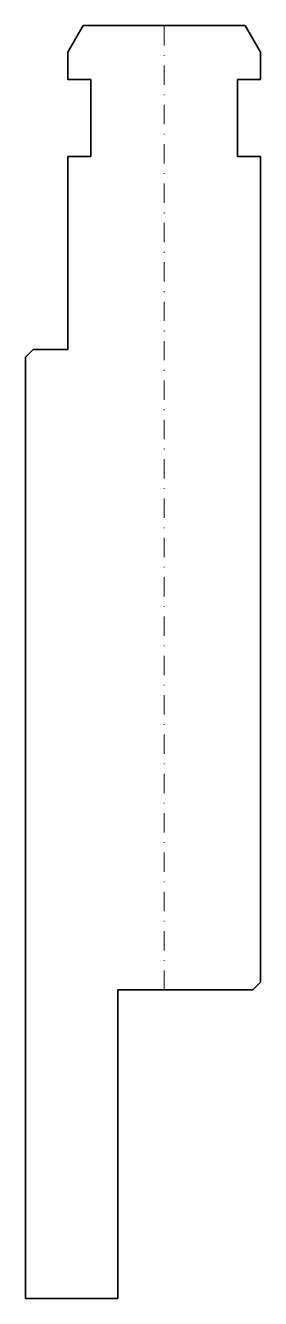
# Model space of a CAD drawing. Header units: millimetres. Extents: x -18 to 12, y -40 to 125.
import ezdxf

# ---------------------------------------------------------------- set-up
doc = ezdxf.new("R2010")
doc.units = ezdxf.units.MM
doc.header["$LTSCALE"] = 5
doc.linetypes.add('AUSGEZOGEN', pattern=[0])
doc.linetypes.add('DASHDOT', pattern=[1, 0.5, -0.25, 0, -0.25])
doc.layers.add('2', color=7, linetype='Continuous')

msp = doc.modelspace()

# ---------------------------------------------------------------- linework, layer by layer
at = {"layer": '2', "color": 7, "linetype": 'AUSGEZOGEN', "lineweight": 35}
for p, q in [((-12.5, 121.54), (-10.5, 125)), ((-10.5, 125), (10.5, 125)), ((10.5, 125), (12.5, 121.54)), ((-12.5, 118), (-12.5, 121.54)), ((12.5, 121.54), (12.5, 118)), ((-9.5, 118), (-12.5, 118)), ((-9.5, 108), (-9.5, 118)), ((12.5, 118), (9.5, 118)), ((9.5, 118), (9.5, 108)), ((-12.5, 83), (-12.5, 108)), ((-12.5, 108), (-9.5, 108)), ((9.5, 108), (12.5, 108)), ((12.5, 108), (12.5, 1)), ((-18, 82), (-17, 83)), ((-17, 83), (-12.5, 83)), ((-18, -40), (-18, 82)), ((11.5, 0), (-6, 0)), ((-6, 0), (-6, -40)), ((12.5, 1), (11.5, 0)), ((-6, -40), (-18, -40))]:
    msp.add_line(p, q, dxfattribs=at)
at = {"layer": '2', "color": 7, "linetype": 'DASHDOT', "lineweight": 18}
msp.add_line((0, 0), (0, 125), dxfattribs=at)

doc.saveas('drawing.dxf')
